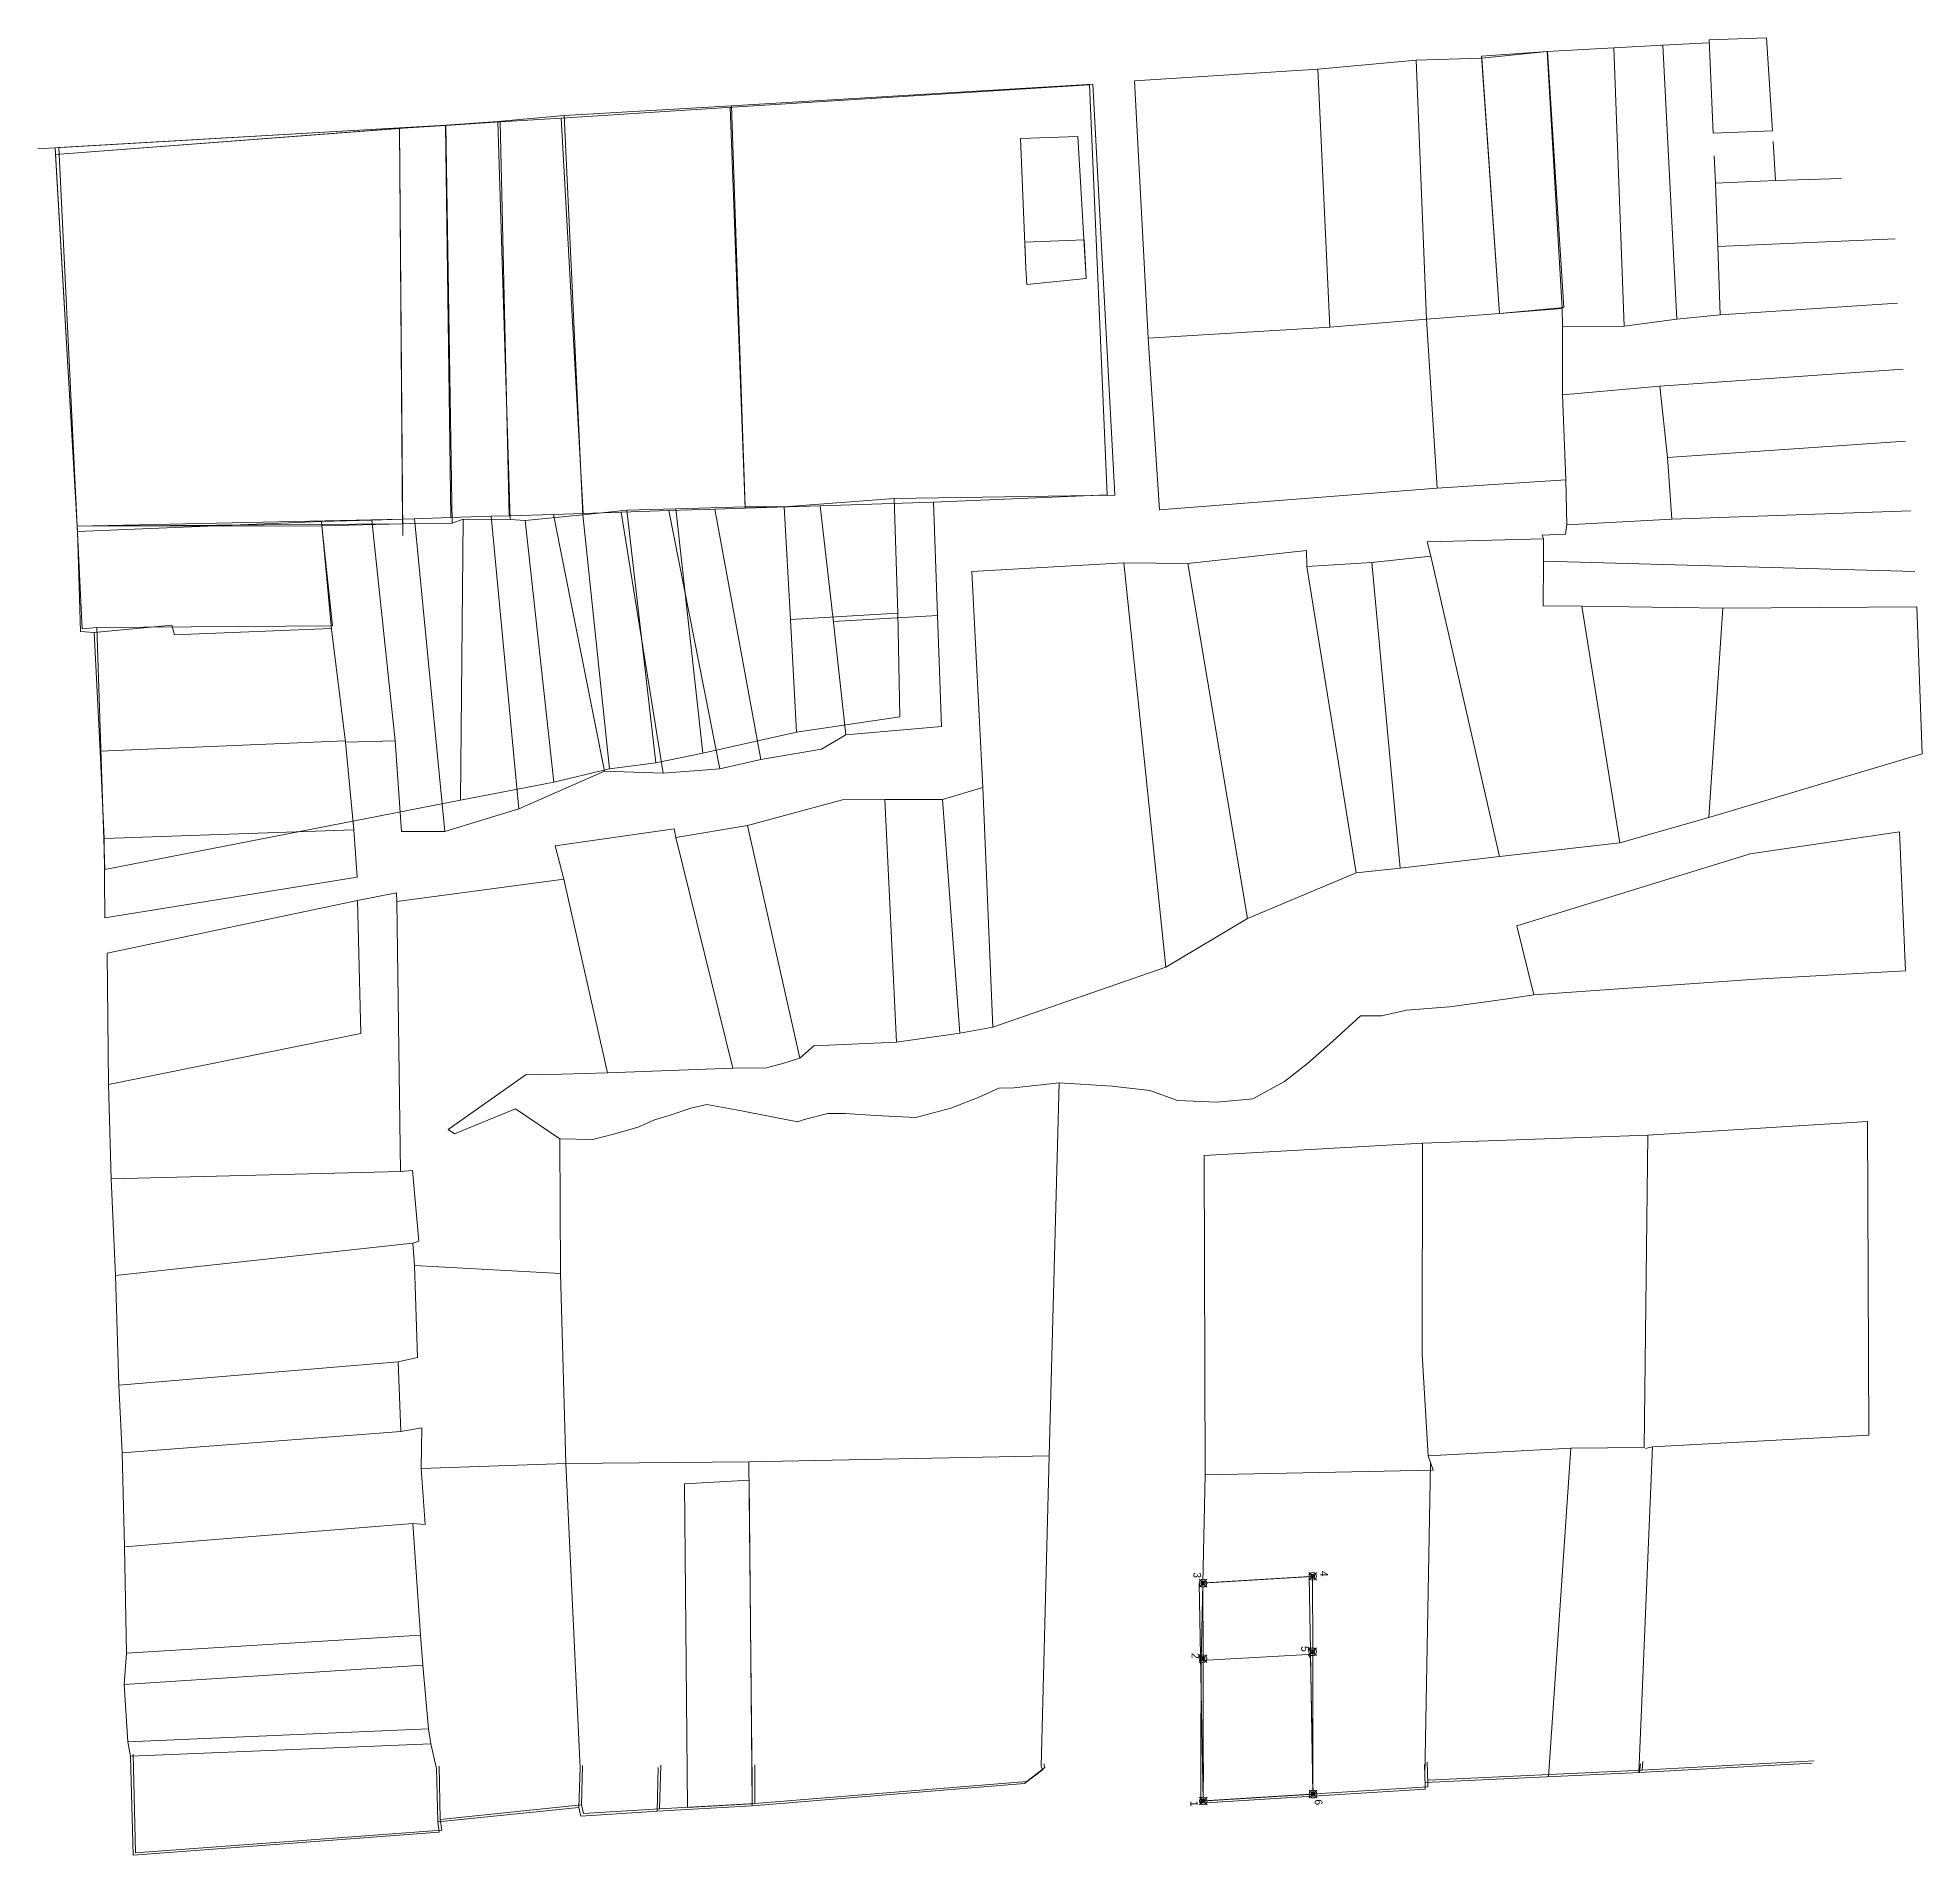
# Model space of a CAD drawing. Header units: millimetres. Extents: x 1956 to 626126, y 2654 to 1331070.
# Drawn here: x 625822.2 to 626066.9, y 1330080.5 to 1330316.5 of the extents above; entities that cross this region are included whole.
import ezdxf
from ezdxf.enums import TextEntityAlignment as Align

# ---------------------------------------------------------------- set-up
doc = ezdxf.new("R2010")
doc.units = ezdxf.units.MM
doc.header["$PDMODE"] = 35
doc.header["$PDSIZE"] = 0.5
doc.styles.get("Standard").update_dxf_attribs({"font": 'TCCM____.TTF'})

msp = doc.modelspace()

# ---------------------------------------------------------------- linework, layer by layer
at = {"color": 1, "lineweight": 0, "ltscale": 0.5}
for p, q in [((626046.72, 1330316.54), (626039.27, 1330316.26)), ((626046.72, 1330316.54), (626039.27, 1330316.26)), ((626047.48, 1330304.43), (626046.72, 1330316.54)), ((626047.48, 1330304.43), (626046.72, 1330316.54)), ((626009.72, 1330314.16), (626018.25, 1330314.75)), ((626018.25, 1330314.75), (626009.72, 1330314.16)), ((626009.72, 1330314.16), (626012.04, 1330280.71)), ((626009.72, 1330314.16), (626012.04, 1330280.71)), ((626020.38, 1330281.52), (626018.25, 1330314.75)), ((626039.27, 1330316.26), (626039.78, 1330304.14)), ((626039.27, 1330316.26), (626039.78, 1330304.14)), ((626039.78, 1330304.14), (626047.48, 1330304.43)), ((626039.78, 1330304.14), (626047.48, 1330304.43)), ((625949.83, 1330303.43), (625957.28, 1330303.71)), ((625950.55, 1330286.55), (625949.83, 1330303.43)), ((625957.28, 1330303.71), (625958.37, 1330285.28)), ((625950.4, 1330290.01), (625958.13, 1330290.3)), ((625950.55, 1330286.55), (625950.4, 1330290.01)), ((625958.13, 1330290.3), (625958.37, 1330285.28)), ((625950.69, 1330284.48), (625950.55, 1330286.55)), ((625950.69, 1330284.48), (625950.55, 1330286.55)), ((625958.37, 1330285.28), (625950.69, 1330284.48)), ((625958.37, 1330285.28), (625950.69, 1330284.48)), ((626012.04, 1330280.71), (626020.38, 1330281.52)), ((625906.24, 1330128.76), (625914.62, 1330129.24)), ((625906.62, 1330086.76), (625906.24, 1330128.76)), ((625915.01, 1330087.24), (625914.62, 1330129.24)), ((625914.62, 1330129.24), (625915.01, 1330087.24)), ((625973.06, 1330115.86), (625987.32, 1330116.75)), ((625973.53, 1330115.87), (625987.78, 1330116.75)), ((625973.55, 1330106.08), (625973.53, 1330115.87)), ((625974.02, 1330115.9), (625987.28, 1330116.72)), ((625987.49, 1330106.96), (625987.32, 1330116.75)), ((625987.78, 1330116.75), (625987.79, 1330106.96)), ((625987.78, 1330116.25), (625987.79, 1330107.46)), ((625973.06, 1330115.86), (625973.57, 1330087.6)), ((625973.55, 1330106.58), (625973.53, 1330115.37)), ((625973.58, 1330087.6), (625973.55, 1330106.08)), ((625987.82, 1330088.48), (625987.49, 1330106.96)), ((625987.79, 1330106.96), (625987.82, 1330088.48)), ((625987.8, 1330106.46), (625987.82, 1330088.98)), ((625973.58, 1330088.1), (625973.55, 1330105.58)), ((625915.01, 1330087.24), (625906.62, 1330086.76)), ((625915.01, 1330087.24), (625906.62, 1330086.76)), ((625987.82, 1330088.48), (625973.57, 1330087.6)), ((625987.82, 1330088.48), (625973.58, 1330087.6)), ((625987.33, 1330088.45), (625974.08, 1330087.63))]:
    msp.add_line(p, q, dxfattribs=at)
at = {"color": 1, "lineweight": 0}
for p, q in [((626009.74, 1330313.88), (626018.24, 1330314.75)), ((626009.74, 1330313.88), (626018.24, 1330314.75)), ((626026.88, 1330315.21), (626018.24, 1330314.75)), ((626026.88, 1330315.21), (626018.24, 1330314.75)), ((626018.24, 1330314.75), (626020.18, 1330281.37)), ((626018.24, 1330314.75), (626020.18, 1330281.37)), ((626026.88, 1330315.21), (626033.24, 1330315.57)), ((626026.88, 1330315.21), (626033.24, 1330315.57)), ((626028.21, 1330279.09), (626026.88, 1330315.21)), ((626028.21, 1330279.09), (626026.88, 1330315.21)), ((626033.24, 1330315.57), (626039.21, 1330315.88)), ((626033.24, 1330315.57), (626039.21, 1330315.88)), ((626033.24, 1330315.57), (626035.08, 1330280.01)), ((626033.24, 1330315.57), (626035.08, 1330280.01)), ((625964.63, 1330310.95), (625988.43, 1330312.44)), ((625964.63, 1330310.95), (625988.43, 1330312.44)), ((626001.2, 1330313.62), (625988.43, 1330312.44)), ((626001.2, 1330313.62), (625988.43, 1330312.44)), ((625988.43, 1330312.44), (625990.01, 1330278.96)), ((625988.43, 1330312.44), (625990.01, 1330278.96)), ((626001.2, 1330313.62), (626009.74, 1330313.88)), ((626001.2, 1330313.62), (626009.74, 1330313.88)), ((626002.58, 1330279.99), (626001.2, 1330313.62)), ((626002.58, 1330279.99), (626001.2, 1330313.62)), ((626012.04, 1330280.71), (626009.74, 1330313.88)), ((626012.04, 1330280.71), (626009.74, 1330313.88)), ((625911.77, 1330307.49), (625958.79, 1330310.44)), ((625912.34, 1330307.71), (625959.24, 1330310.49)), ((625958.79, 1330310.44), (625961.12, 1330257.2)), ((625959.24, 1330310.49), (625962.1, 1330257.12)), ((625966.41, 1330277.52), (625964.63, 1330310.95)), ((625966.41, 1330277.52), (625964.63, 1330310.95)), ((625890.2, 1330306.11), (625911.77, 1330307.49)), ((625890.62, 1330306.43), (625912.34, 1330307.71)), ((625912.14, 1330307.52), (625914.12, 1330255.44)), ((625914.08, 1330255.61), (625912.34, 1330307.71)), ((625869.21, 1330304.84), (625822.25, 1330302.1)), ((625869.21, 1330304.84), (625824.53, 1330302.24)), ((625824.58, 1330301.39), (625869.23, 1330304.76)), ((625824.58, 1330301.39), (625868.96, 1330304.75)), ((625825.01, 1330302.27), (625869.21, 1330304.84)), ((625868.96, 1330304.75), (625875.21, 1330305.15)), ((625875.26, 1330305.2), (625869.21, 1330304.84)), ((625869.21, 1330304.84), (625869.63, 1330253.4)), ((625869.21, 1330304.84), (625869.63, 1330253.4)), ((625869.21, 1330304.84), (625869.64, 1330251.92)), ((625869.63, 1330254.03), (625869.23, 1330304.76)), ((625869.23, 1330304.76), (625869.61, 1330254.03)), ((625875.21, 1330305.15), (625882.28, 1330305.6)), ((625875.21, 1330305.15), (625875.88, 1330254.23)), ((625881.98, 1330305.66), (625875.26, 1330305.2)), ((625875.26, 1330305.2), (625876.04, 1330253.5)), ((625881.98, 1330305.66), (625890.62, 1330306.43)), ((625883.61, 1330253.97), (625881.98, 1330305.66)), ((625882.28, 1330305.6), (625890.2, 1330306.11)), ((625882.28, 1330305.6), (625883.46, 1330254.47)), ((625890.2, 1330306.11), (625893.08, 1330254.77)), ((625890.62, 1330306.43), (625893.02, 1330254.58)), ((625824.53, 1330302.24), (625827.37, 1330253.12)), ((625827.36, 1330253.12), (625825.01, 1330302.27)), ((626047.89, 1330297.98), (626047.57, 1330303.06)), ((626047.89, 1330297.98), (626047.57, 1330303.06)), ((625827.41, 1330252.43), (625824.58, 1330301.39)), ((625827.36, 1330253.12), (625824.58, 1330301.39)), ((626039.91, 1330301.18), (626040.06, 1330297.67)), ((626040.06, 1330297.67), (626047.89, 1330297.98)), ((626040.06, 1330297.67), (626047.89, 1330297.98)), ((626040.06, 1330297.67), (626040.37, 1330289.43)), ((626040.06, 1330297.67), (626040.37, 1330289.43)), ((626056.44, 1330298.24), (626047.89, 1330297.98)), ((626056.44, 1330298.24), (626047.89, 1330297.98)), ((626040.37, 1330289.43), (626063.41, 1330290.41)), ((626040.37, 1330289.43), (626063.41, 1330290.41)), ((626040.67, 1330280.57), (626040.37, 1330289.43)), ((626040.67, 1330280.57), (626040.37, 1330289.43)), ((625990.01, 1330278.96), (626002.58, 1330279.99)), ((625990.01, 1330278.96), (626002.58, 1330279.99)), ((626002.58, 1330279.99), (626012.04, 1330280.71)), ((626002.58, 1330279.99), (626012.04, 1330280.71)), ((626003.96, 1330258.06), (626002.58, 1330279.99)), ((626003.96, 1330258.06), (626002.58, 1330279.99)), ((626020.18, 1330281.37), (626012.04, 1330280.71)), ((626020.18, 1330281.37), (626012.04, 1330280.71)), ((626020.18, 1330281.37), (626020.23, 1330278.98)), ((626020.18, 1330281.37), (626020.23, 1330278.98)), ((626035.08, 1330280.01), (626028.21, 1330279.09)), ((626035.08, 1330280.01), (626028.21, 1330279.09)), ((626040.67, 1330280.57), (626035.08, 1330280.01)), ((626040.67, 1330280.57), (626035.08, 1330280.01)), ((626063.71, 1330282.06), (626040.67, 1330280.57)), ((626063.71, 1330282.06), (626040.67, 1330280.57)), ((625990.01, 1330278.96), (625966.41, 1330277.52)), ((625990.01, 1330278.96), (625966.41, 1330277.52)), ((625966.41, 1330277.52), (625967.89, 1330255.24)), ((625966.41, 1330277.52), (625967.89, 1330255.24)), ((626020.23, 1330278.98), (626028.21, 1330279.09)), ((626020.23, 1330278.98), (626028.21, 1330279.09)), ((626020.23, 1330270.18), (626020.23, 1330278.98)), ((626020.23, 1330270.18), (626020.23, 1330278.98)), ((626064.43, 1330273.52), (626032.84, 1330271.31)), ((626064.43, 1330273.52), (626032.84, 1330271.31)), ((626032.84, 1330271.31), (626020.23, 1330270.18)), ((626032.84, 1330271.31), (626020.23, 1330270.18)), ((626020.23, 1330270.18), (626020.64, 1330259.14)), ((626020.23, 1330270.18), (626020.64, 1330259.14)), ((626032.84, 1330271.31), (626033.86, 1330262.05)), ((626032.84, 1330271.31), (626033.86, 1330262.05)), ((626033.86, 1330262.05), (626064.74, 1330264.15)), ((626033.86, 1330262.05), (626064.74, 1330264.15)), ((626034.42, 1330254.01), (626033.86, 1330262.05)), ((626034.42, 1330254.01), (626033.86, 1330262.05)), ((625967.89, 1330255.24), (626003.96, 1330258.06)), ((625967.89, 1330255.24), (626003.96, 1330258.06)), ((626020.64, 1330259.14), (626003.96, 1330258.06)), ((626020.64, 1330259.14), (626003.96, 1330258.06)), ((626020.79, 1330253.29), (626020.64, 1330259.14)), ((626020.79, 1330253.29), (626020.64, 1330259.14)), ((625898.72, 1330255.2), (625905.08, 1330255.35)), ((625905.08, 1330255.35), (625914.08, 1330255.61)), ((625908.59, 1330223.66), (625905.08, 1330255.35)), ((625910.17, 1330255.31), (625914.12, 1330255.44)), ((625919.17, 1330255.62), (625914.08, 1330255.61)), ((625914.12, 1330255.44), (625923.84, 1330255.75)), ((625919.17, 1330255.62), (625933.46, 1330256.69)), ((625919.98, 1330241.01), (625919.17, 1330255.62)), ((625923.84, 1330255.75), (625938.54, 1330256.21)), ((625925.54, 1330240.98), (625923.84, 1330255.75)), ((625962.1, 1330257.12), (625933.46, 1330256.69)), ((625933.46, 1330256.69), (625933.92, 1330241.84)), ((625961.12, 1330257.2), (625938.54, 1330256.21)), ((625939.06, 1330241.5), (625938.54, 1330256.21)), ((625869.61, 1330254.03), (625827.36, 1330253.12)), ((625827.36, 1330253.12), (625869.63, 1330253.4)), ((625827.36, 1330253.12), (625859.15, 1330253.14)), ((625828.02, 1330239.79), (625827.36, 1330253.12)), ((625827.41, 1330252.43), (625859.11, 1330253.7)), ((625859.11, 1330253.7), (625865.61, 1330253.91)), ((625860.41, 1330239.74), (625859.11, 1330253.7)), ((625869.63, 1330253.4), (625859.15, 1330253.14)), ((625859.15, 1330253.14), (625860.52, 1330240.16)), ((625865.61, 1330253.91), (625869.63, 1330254.03)), ((625865.61, 1330253.91), (625868.66, 1330225.24)), ((625869.63, 1330254.03), (625871.16, 1330254.08)), ((625869.63, 1330253.4), (625876.04, 1330253.5)), ((625871.16, 1330254.08), (625875.88, 1330254.23)), ((625875.12, 1330213.49), (625871.16, 1330254.08)), ((625875.88, 1330254.23), (625881.14, 1330254.4)), ((625876.04, 1330253.5), (625877.51, 1330254.01)), ((625877.16, 1330217.53), (625877.51, 1330254.01)), ((625877.51, 1330254.01), (625883.61, 1330253.97)), ((625881.14, 1330254.4), (625883.46, 1330254.47)), ((625884.73, 1330216.4), (625881.14, 1330254.4)), ((625883.46, 1330254.47), (625889.21, 1330254.65)), ((625885.55, 1330253.87), (625883.61, 1330253.97)), ((625885.55, 1330253.87), (625893.02, 1330254.58)), ((625889.27, 1330219.88), (625885.55, 1330253.87)), ((625889.21, 1330254.65), (625893.08, 1330254.77)), ((625895.86, 1330221.3), (625889.21, 1330254.65)), ((625893.02, 1330254.58), (625898.72, 1330255.2)), ((625896.49, 1330221.61), (625893.02, 1330254.58)), ((625893.08, 1330254.77), (625898.01, 1330254.93)), ((625898.01, 1330254.93), (625904.21, 1330255.13)), ((625903.44, 1330221.05), (625898.01, 1330254.93)), ((625902.49, 1330222.38), (625898.72, 1330255.2)), ((625904.21, 1330255.13), (625910.17, 1330255.31)), ((625910.81, 1330221.62), (625904.21, 1330255.13)), ((625916.15, 1330222.84), (625910.17, 1330255.31)), ((626020.79, 1330253.29), (626020.59, 1330252.07)), ((626020.79, 1330253.29), (626020.59, 1330252.07)), ((626034.42, 1330254.01), (626020.79, 1330253.29)), ((626034.42, 1330254.01), (626020.79, 1330253.29)), ((626065.45, 1330255.1), (626034.42, 1330254.01)), ((626065.45, 1330255.1), (626034.42, 1330254.01)), ((625827.41, 1330252.43), (625827.82, 1330239.45)), ((626002.63, 1330251.09), (626017.74, 1330251.46)), ((626002.63, 1330251.09), (626017.74, 1330251.46)), ((626003.14, 1330249.21), (626002.63, 1330251.09)), ((626003.14, 1330249.21), (626002.63, 1330251.09)), ((626020.59, 1330252.07), (626017.59, 1330251.96)), ((626020.59, 1330252.07), (626017.59, 1330251.96)), ((626017.59, 1330251.96), (626017.74, 1330251.46)), ((626017.59, 1330251.96), (626017.74, 1330251.46)), ((626017.74, 1330251.46), (626017.74, 1330248.55)), ((626017.74, 1330251.46), (626017.74, 1330248.55)), ((625943.53, 1330247.24), (625963.27, 1330248.37)), ((625943.53, 1330247.24), (625963.27, 1330248.37)), ((625963.27, 1330248.37), (625968.72, 1330195.86)), ((625963.27, 1330248.37), (625971.56, 1330248.27)), ((625963.27, 1330248.37), (625971.56, 1330248.27)), ((625963.27, 1330248.37), (625968.72, 1330195.86)), ((625971.56, 1330248.27), (625986.97, 1330249.96)), ((625971.56, 1330248.27), (625986.97, 1330249.96)), ((625971.56, 1330248.27), (625979.3, 1330202.18)), ((625971.56, 1330248.27), (625979.3, 1330202.18)), ((625986.97, 1330249.96), (625987.02, 1330247.87)), ((625986.97, 1330249.96), (625987.02, 1330247.87)), ((625987.02, 1330247.87), (625995.46, 1330248.39)), ((625987.02, 1330247.87), (625995.46, 1330248.39)), ((626003.14, 1330249.21), (625995.46, 1330248.39)), ((626003.14, 1330249.21), (625995.46, 1330248.39)), ((625995.46, 1330248.39), (625999.13, 1330208.7)), ((625995.46, 1330248.39), (625999.13, 1330208.7)), ((626012.05, 1330210.24), (626003.14, 1330249.21)), ((626012.05, 1330210.24), (626003.14, 1330249.21)), ((626017.74, 1330248.55), (626017.69, 1330242.75)), ((626017.74, 1330248.55), (626017.69, 1330242.75)), ((626017.74, 1330248.55), (626065.96, 1330247.21)), ((626017.74, 1330248.55), (626065.96, 1330247.21)), ((625944.96, 1330219.2), (625943.53, 1330247.24)), ((625944.96, 1330219.2), (625943.53, 1330247.24)), ((625993.44, 1330208.09), (625987.02, 1330247.87)), ((625993.44, 1330208.09), (625987.02, 1330247.87)), ((625933.92, 1330241.84), (625919.98, 1330241.01)), ((625919.98, 1330241.01), (625920.75, 1330226.36)), ((625927.18, 1330226.01), (625925.54, 1330240.98)), ((625925.56, 1330240.75), (625939.06, 1330241.5)), ((625933.92, 1330241.84), (625934.18, 1330228.35)), ((625939.06, 1330241.5), (625939.58, 1330227.09)), ((626017.69, 1330242.75), (626022.73, 1330242.71)), ((626017.69, 1330242.75), (626022.73, 1330242.71)), ((626027.67, 1330211.98), (626022.73, 1330242.71)), ((626022.73, 1330242.71), (626041.04, 1330242.46)), ((626022.73, 1330242.71), (626041.04, 1330242.46)), ((626027.67, 1330211.98), (626022.73, 1330242.71)), ((626041.04, 1330242.46), (626039.21, 1330215.29)), ((626041.04, 1330242.46), (626039.21, 1330215.29)), ((626066.21, 1330242.63), (626041.04, 1330242.46)), ((626066.21, 1330242.63), (626041.04, 1330242.46)), ((626066.21, 1330242.63), (626066.93, 1330223.55)), ((626066.21, 1330242.63), (626066.93, 1330223.55)), ((625827.82, 1330239.45), (625829.6, 1330239.3)), ((625829.91, 1330239.94), (625828.02, 1330239.79)), ((625829.6, 1330239.3), (625839.67, 1330240.27)), ((625829.6, 1330239.3), (625830.38, 1330223.92)), ((625860.52, 1330240.16), (625829.91, 1330239.94)), ((625830.98, 1330208.55), (625829.91, 1330239.94)), ((625839.67, 1330240.27), (625840.03, 1330239)), ((625840.03, 1330239), (625860.4, 1330239.83)), ((625862.2, 1330225.08), (625860.41, 1330239.74)), ((625920.75, 1330226.36), (625908.59, 1330223.66)), ((625934.18, 1330228.35), (625920.75, 1330226.36)), ((625924.03, 1330224.18), (625927.18, 1330226.01)), ((625939.58, 1330227.09), (625927.18, 1330226.01)), ((625830.38, 1330223.92), (625862.18, 1330225.23)), ((625830.38, 1330223.92), (625830.89, 1330212.57)), ((625862.2, 1330225.08), (625868.66, 1330225.24)), ((625863.28, 1330213.68), (625862.2, 1330225.08)), ((625868.66, 1330225.24), (625869.48, 1330213.48)), ((625908.59, 1330223.66), (625902.49, 1330222.38)), ((625916.15, 1330222.84), (625924.03, 1330224.18)), ((626066.93, 1330223.55), (626039.21, 1330215.29)), ((626066.93, 1330223.55), (626039.21, 1330215.29)), ((625884.73, 1330216.4), (625895.86, 1330221.3)), ((625896.49, 1330221.61), (625889.27, 1330219.88)), ((625895.86, 1330221.3), (625903.44, 1330221.05)), ((625902.49, 1330222.38), (625896.49, 1330221.61)), ((625903.44, 1330221.05), (625910.81, 1330221.62)), ((625910.81, 1330221.62), (625916.15, 1330222.84)), ((625889.27, 1330219.88), (625877.16, 1330217.53)), ((625939.72, 1330217.62), (625944.96, 1330219.2)), ((625939.72, 1330217.62), (625944.96, 1330219.2)), ((625944.96, 1330219.2), (625946.24, 1330188.06)), ((625944.96, 1330219.2), (625946.24, 1330188.06)), ((625877.16, 1330217.53), (625830.98, 1330208.55)), ((625875.12, 1330213.49), (625884.73, 1330216.4)), ((625914.39, 1330214.25), (625926.75, 1330217.56)), ((625914.39, 1330214.25), (625926.75, 1330217.56)), ((625926.75, 1330217.56), (625932.25, 1330217.62)), ((625926.75, 1330217.56), (625932.25, 1330217.62)), ((625932.25, 1330217.62), (625939.72, 1330217.62)), ((625932.25, 1330217.62), (625933.73, 1330186.12)), ((625932.25, 1330217.62), (625939.72, 1330217.62)), ((625932.25, 1330217.62), (625933.73, 1330186.12)), ((625939.72, 1330217.62), (625941.97, 1330187.3)), ((625939.72, 1330217.62), (625941.97, 1330187.3)), ((625889.42, 1330211.59), (625904.88, 1330213.83)), ((625889.42, 1330211.59), (625904.88, 1330213.83)), ((625904.88, 1330213.83), (625905.09, 1330212.71)), ((625904.88, 1330213.83), (625905.09, 1330212.71)), ((625905.09, 1330212.71), (625914.39, 1330214.25)), ((625905.09, 1330212.71), (625914.39, 1330214.25)), ((625914.39, 1330214.25), (625921.22, 1330184.03)), ((625914.39, 1330214.25), (625921.22, 1330184.03)), ((626039.21, 1330215.29), (626027.67, 1330211.98)), ((626039.21, 1330215.29), (626027.67, 1330211.98)), ((625830.89, 1330212.57), (625863.28, 1330213.68)), ((625830.89, 1330212.57), (625830.95, 1330202.24)), ((625863.74, 1330207.52), (625863.28, 1330213.68)), ((625869.48, 1330213.48), (625875.12, 1330213.49)), ((625890.54, 1330207.26), (625889.42, 1330211.59)), ((625890.54, 1330207.26), (625889.42, 1330211.59)), ((625912.52, 1330182.75), (625905.09, 1330212.71)), ((625912.52, 1330182.75), (625905.09, 1330212.71)), ((626027.67, 1330211.98), (626012.05, 1330210.24)), ((626027.67, 1330211.98), (626012.05, 1330210.24)), ((626044.6, 1330210.56), (626063.98, 1330213.43)), ((626044.6, 1330210.56), (626063.98, 1330213.43)), ((626063.98, 1330213.43), (626064.75, 1330195.36)), ((626063.98, 1330213.43), (626064.75, 1330195.36)), ((625999.13, 1330208.7), (626012.05, 1330210.24)), ((625999.13, 1330208.7), (626012.05, 1330210.24)), ((626044.6, 1330210.56), (626014.29, 1330201.23)), ((626044.6, 1330210.56), (626014.29, 1330201.23)), ((625830.95, 1330202.24), (625863.74, 1330207.52)), ((625868.87, 1330204.4), (625890.54, 1330207.26)), ((625868.87, 1330204.4), (625890.54, 1330207.26)), ((625890.54, 1330207.26), (625896.24, 1330182.13)), ((625890.54, 1330207.26), (625896.24, 1330182.13)), ((625993.44, 1330208.09), (625979.3, 1330202.18)), ((625993.44, 1330208.09), (625979.3, 1330202.18)), ((625999.13, 1330208.7), (625993.44, 1330208.09)), ((625999.13, 1330208.7), (625993.44, 1330208.09)), ((625831.29, 1330197.66), (625863.79, 1330204.5)), ((625831.29, 1330197.66), (625863.79, 1330204.5)), ((625863.79, 1330204.5), (625868.82, 1330205.52)), ((625863.79, 1330204.5), (625868.82, 1330205.52)), ((625864.2, 1330187.25), (625863.79, 1330204.5)), ((625864.2, 1330187.25), (625863.79, 1330204.5)), ((625868.82, 1330205.52), (625868.87, 1330204.4)), ((625868.82, 1330205.52), (625868.87, 1330204.4)), ((625869.34, 1330169.34), (625868.87, 1330204.4)), ((625869.34, 1330169.34), (625868.87, 1330204.4)), ((625979.3, 1330202.18), (625968.72, 1330195.86)), ((625979.3, 1330202.18), (625968.72, 1330195.86)), ((626014.29, 1330201.23), (626016.48, 1330192.28)), ((626014.29, 1330201.23), (626016.48, 1330192.28)), ((625831.29, 1330197.66), (625831.44, 1330180.61)), ((625831.29, 1330197.66), (625831.44, 1330180.61)), ((625968.72, 1330195.86), (625946.24, 1330188.06)), ((625968.72, 1330195.86), (625946.24, 1330188.06)), ((626016.48, 1330192.28), (626045.32, 1330194.28)), ((626016.48, 1330192.28), (626045.32, 1330194.28)), ((626064.75, 1330195.36), (626045.32, 1330194.28)), ((626064.75, 1330195.36), (626045.32, 1330194.28)), ((626005.55, 1330190.7), (626012.77, 1330191.72)), ((626005.55, 1330190.7), (626012.77, 1330191.72)), ((626012.77, 1330191.72), (626016.48, 1330192.28)), ((626012.77, 1330191.72), (626016.48, 1330192.28)), ((625990.39, 1330186.26), (625994, 1330189.52)), ((625990.39, 1330186.26), (625994, 1330189.52)), ((625994, 1330189.52), (625996.7, 1330189.52)), ((625994, 1330189.52), (625996.7, 1330189.52)), ((625996.7, 1330189.52), (625999.95, 1330190.29)), ((625996.7, 1330189.52), (625999.95, 1330190.29)), ((625999.95, 1330190.29), (626005.55, 1330190.7)), ((625999.95, 1330190.29), (626005.55, 1330190.7)), ((625831.44, 1330180.61), (625864.2, 1330187.25)), ((625831.44, 1330180.61), (625864.2, 1330187.25)), ((625941.97, 1330187.3), (625933.73, 1330186.12)), ((625941.97, 1330187.3), (625933.73, 1330186.12)), ((625946.24, 1330188.06), (625941.97, 1330187.3)), ((625946.24, 1330188.06), (625941.97, 1330187.3)), ((625923, 1330185.66), (625921.22, 1330184.03)), ((625923, 1330185.66), (625921.22, 1330184.03)), ((625933.73, 1330186.12), (625923, 1330185.66)), ((625933.73, 1330186.12), (625923, 1330185.66)), ((625987.13, 1330183.36), (625990.39, 1330186.26)), ((625987.13, 1330183.36), (625990.39, 1330186.26)), ((625896.24, 1330182.13), (625887.29, 1330181.87)), ((625896.24, 1330182.13), (625887.29, 1330181.87)), ((625912.52, 1330182.75), (625896.24, 1330182.13)), ((625912.52, 1330182.75), (625896.24, 1330182.13)), ((625916.89, 1330182.8), (625912.52, 1330182.75)), ((625916.89, 1330182.8), (625912.52, 1330182.75)), ((625919.13, 1330183.37), (625916.89, 1330182.8)), ((625919.13, 1330183.37), (625916.89, 1330182.8)), ((625921.22, 1330184.03), (625919.13, 1330183.37)), ((625921.22, 1330184.03), (625919.13, 1330183.37)), ((625984.13, 1330181.02), (625987.13, 1330183.36)), ((625984.13, 1330181.02), (625987.13, 1330183.36)), ((625831.44, 1330180.61), (625831.8, 1330168.35)), ((625831.44, 1330180.61), (625831.8, 1330168.35)), ((625885.66, 1330181.92), (625875.54, 1330174.79)), ((625885.66, 1330181.92), (625875.54, 1330174.79)), ((625887.29, 1330181.87), (625885.66, 1330181.92)), ((625887.29, 1330181.87), (625885.66, 1330181.92)), ((625947.05, 1330180.13), (625944.56, 1330179.01)), ((625947.05, 1330180.13), (625944.56, 1330179.01)), ((625948.99, 1330180.18), (625947.05, 1330180.13)), ((625948.99, 1330180.18), (625947.05, 1330180.13)), ((625954.89, 1330180.84), (625948.99, 1330180.18)), ((625954.89, 1330180.84), (625948.99, 1330180.18)), ((625953.57, 1330132.4), (625954.89, 1330180.84)), ((625953.57, 1330132.4), (625954.89, 1330180.84)), ((625954.89, 1330180.84), (625961.75, 1330180.39)), ((625954.89, 1330180.84), (625961.75, 1330180.39)), ((625961.75, 1330180.39), (625966.64, 1330179.83)), ((625961.75, 1330180.39), (625966.64, 1330179.83)), ((625966.64, 1330179.83), (625970.25, 1330178.56)), ((625966.64, 1330179.83), (625970.25, 1330178.56)), ((625980.01, 1330178.77), (625984.13, 1330181.02)), ((625980.01, 1330178.77), (625984.13, 1330181.02)), ((625876.36, 1330174.23), (625884.29, 1330177.44)), ((625876.36, 1330174.23), (625884.29, 1330177.44)), ((625884.29, 1330177.44), (625890.04, 1330173.58)), ((625884.29, 1330177.44), (625890.04, 1330173.58)), ((625907.03, 1330177.56), (625904.23, 1330176.59)), ((625907.03, 1330177.56), (625904.23, 1330176.59)), ((625909.11, 1330178.02), (625907.03, 1330177.56)), ((625909.11, 1330178.02), (625907.03, 1330177.56)), ((625912.93, 1330177.31), (625909.11, 1330178.02)), ((625912.93, 1330177.31), (625909.11, 1330178.02)), ((625920.96, 1330175.79), (625912.93, 1330177.31)), ((625920.96, 1330175.79), (625912.93, 1330177.31)), ((625940.8, 1330177.53), (625936.27, 1330176.35)), ((625940.8, 1330177.53), (625936.27, 1330176.35)), ((625944.56, 1330179.01), (625940.8, 1330177.53)), ((625944.56, 1330179.01), (625940.8, 1330177.53)), ((625970.25, 1330178.56), (625975.33, 1330178.31)), ((625970.25, 1330178.56), (625975.33, 1330178.31)), ((625975.33, 1330178.31), (625980.01, 1330178.77)), ((625975.33, 1330178.31), (625980.01, 1330178.77)), ((625875.54, 1330174.79), (625876.36, 1330174.23)), ((625875.54, 1330174.79), (625876.36, 1330174.23)), ((625900.21, 1330175.06), (625897.01, 1330174.19)), ((625900.21, 1330175.06), (625897.01, 1330174.19)), ((625902.35, 1330176.03), (625900.21, 1330175.06)), ((625902.35, 1330176.03), (625900.21, 1330175.06)), ((625904.23, 1330176.59), (625902.35, 1330176.03)), ((625904.23, 1330176.59), (625902.35, 1330176.03)), ((625921.78, 1330176.09), (625920.96, 1330175.79)), ((625921.78, 1330176.09), (625920.96, 1330175.79)), ((625924.83, 1330176.86), (625921.78, 1330176.09)), ((625924.83, 1330176.86), (625921.78, 1330176.09)), ((625927.07, 1330176.86), (625924.83, 1330176.86)), ((625927.07, 1330176.86), (625924.83, 1330176.86)), ((625931.03, 1330176.61), (625927.07, 1330176.86)), ((625931.03, 1330176.61), (625927.07, 1330176.86)), ((625936.27, 1330176.35), (625931.03, 1330176.61)), ((625936.27, 1330176.35), (625931.03, 1330176.61)), ((626031.29, 1330174.02), (626059.82, 1330175.82)), ((626031.29, 1330174.02), (626059.82, 1330175.82)), ((626059.82, 1330175.82), (626059.98, 1330135.07)), ((626059.82, 1330175.82), (626059.98, 1330135.07)), ((625890.04, 1330173.58), (625890.14, 1330156.08)), ((625894.31, 1330173.48), (625890.04, 1330173.58)), ((625894.31, 1330173.48), (625890.04, 1330173.58)), ((625890.04, 1330173.58), (625890.14, 1330156.08)), ((625897.01, 1330174.19), (625894.31, 1330173.48)), ((625897.01, 1330174.19), (625894.31, 1330173.48)), ((625973.71, 1330171.39), (626002.04, 1330172.99)), ((625973.71, 1330171.39), (626002.04, 1330172.99)), ((626002.04, 1330172.99), (626001.99, 1330145.61)), ((626002.04, 1330172.99), (626001.99, 1330145.61)), ((626031.29, 1330174.02), (626002.04, 1330172.99)), ((626031.29, 1330174.02), (626002.04, 1330172.99)), ((626030.84, 1330133.47), (626031.29, 1330174.02)), ((626030.84, 1330133.47), (626031.29, 1330174.02)), ((625973.82, 1330129.92), (625973.71, 1330171.39)), ((625973.82, 1330129.92), (625973.71, 1330171.39)), ((625831.8, 1330168.35), (625869.34, 1330169.34)), ((625831.8, 1330168.35), (625869.34, 1330169.34)), ((625831.8, 1330168.35), (625832.36, 1330155.84)), ((625831.8, 1330168.35), (625832.36, 1330155.84)), ((625870.91, 1330169.44), (625869.34, 1330169.34)), ((625870.91, 1330169.44), (625869.34, 1330169.34)), ((625871.73, 1330160.29), (625870.91, 1330169.44)), ((625871.73, 1330160.29), (625870.91, 1330169.44)), ((625832.36, 1330155.84), (625870.97, 1330160.03)), ((625832.36, 1330155.84), (625870.97, 1330160.03)), ((625870.97, 1330160.03), (625871.73, 1330160.29)), ((625870.97, 1330160.03), (625871.73, 1330160.29)), ((625870.97, 1330160.03), (625871.17, 1330157.13)), ((625870.97, 1330160.03), (625871.17, 1330157.13)), ((625832.77, 1330141.59), (625832.36, 1330155.84)), ((625832.77, 1330141.59), (625832.36, 1330155.84)), ((625871.58, 1330145.18), (625871.17, 1330157.13)), ((625871.17, 1330157.13), (625890.14, 1330156.08)), ((625871.17, 1330157.13), (625890.14, 1330156.08)), ((625871.58, 1330145.18), (625871.17, 1330157.13)), ((625890.14, 1330156.08), (625890.81, 1330131.4)), ((625890.14, 1330156.08), (625890.81, 1330131.4)), ((626001.99, 1330145.61), (626002.76, 1330132.39)), ((626001.99, 1330145.61), (626002.76, 1330132.39)), ((625869.04, 1330144.61), (625832.77, 1330141.59)), ((625869.04, 1330144.61), (625832.77, 1330141.59)), ((625869.04, 1330144.61), (625871.58, 1330145.18)), ((625869.04, 1330144.61), (625871.58, 1330145.18)), ((625869.4, 1330135.56), (625869.04, 1330144.61)), ((625869.4, 1330135.56), (625869.04, 1330144.61)), ((625832.77, 1330141.59), (625833.23, 1330132.79)), ((625832.77, 1330141.59), (625833.23, 1330132.79)), ((625833.23, 1330132.79), (625869.4, 1330135.56)), ((625833.23, 1330132.79), (625869.4, 1330135.56)), ((625872.14, 1330136.02), (625869.4, 1330135.56)), ((625872.14, 1330136.02), (625869.4, 1330135.56)), ((625872.04, 1330130.78), (625872.14, 1330136.02)), ((625872.04, 1330130.78), (625872.14, 1330136.02)), ((626002.76, 1330132.39), (626021.32, 1330133.41)), ((626002.76, 1330132.39), (626021.32, 1330133.41)), ((626021.32, 1330133.41), (626018.41, 1330090.73)), ((626021.32, 1330133.41), (626018.41, 1330090.73)), ((626021.32, 1330133.41), (626030.84, 1330133.47)), ((626021.32, 1330133.41), (626030.84, 1330133.47)), ((626031.9, 1330133.57), (626030.13, 1330091.28)), ((626031.9, 1330133.57), (626030.13, 1330091.28)), ((626030.99, 1330133.37), (626031.9, 1330133.57)), ((626030.99, 1330133.37), (626031.9, 1330133.57)), ((626031.9, 1330133.57), (626059.98, 1330135.07)), ((626031.9, 1330133.57), (626059.98, 1330135.07)), ((625833.23, 1330132.79), (625833.54, 1330120.58)), ((625833.23, 1330132.79), (625833.54, 1330120.58)), ((625890.81, 1330131.4), (625872.04, 1330130.78)), ((625890.81, 1330131.4), (625872.04, 1330130.78)), ((625872.04, 1330130.78), (625872.55, 1330123.5)), ((625872.04, 1330130.78), (625872.55, 1330123.5)), ((625914.56, 1330131.62), (625890.81, 1330131.4)), ((625914.56, 1330131.62), (625890.81, 1330131.4)), ((625890.81, 1330131.4), (625892.67, 1330091.88)), ((625890.81, 1330131.4), (625892.67, 1330091.88)), ((625953.57, 1330132.4), (625914.56, 1330131.62)), ((625953.57, 1330132.4), (625914.56, 1330131.62)), ((625914.56, 1330131.62), (625915.01, 1330089.46)), ((625914.56, 1330131.62), (625915.01, 1330089.46)), ((625952.54, 1330092.11), (625953.57, 1330132.4)), ((625952.54, 1330092.11), (625953.57, 1330132.4)), ((625973.82, 1330129.92), (626003.42, 1330130.55)), ((625973.82, 1330129.92), (626003.42, 1330130.55)), ((626003.09, 1330131.47), (626002.35, 1330090.91)), ((626003.09, 1330131.47), (626002.35, 1330090.91)), ((626003.42, 1330130.55), (626002.76, 1330132.39)), ((626003.42, 1330130.55), (626002.76, 1330132.39)), ((625973.82, 1330129.92), (625973.31, 1330105.81)), ((625973.82, 1330129.92), (625973.31, 1330105.81)), ((625833.54, 1330120.58), (625870.97, 1330123.6)), ((625833.54, 1330120.58), (625870.97, 1330123.6)), ((625872.55, 1330123.5), (625870.97, 1330123.6)), ((625870.97, 1330123.6), (625871.94, 1330109.1)), ((625870.97, 1330123.6), (625871.94, 1330109.1)), ((625872.55, 1330123.5), (625870.97, 1330123.6)), ((625833.8, 1330106.79), (625833.54, 1330120.58)), ((625833.8, 1330106.79), (625833.54, 1330120.58)), ((625871.94, 1330109.1), (625833.8, 1330106.79)), ((625871.94, 1330109.1), (625833.8, 1330106.79)), ((625871.94, 1330109.1), (625872.25, 1330105.23)), ((625871.94, 1330109.1), (625872.25, 1330105.23)), ((625833.49, 1330102.72), (625833.8, 1330106.79)), ((625833.49, 1330102.72), (625833.8, 1330106.79)), ((625973.31, 1330105.81), (625987.2, 1330106.63)), ((625973.31, 1330105.81), (625987.2, 1330106.63)), ((625987.2, 1330106.63), (625987.51, 1330106.17)), ((625987.2, 1330106.63), (625987.51, 1330106.17)), ((625987.51, 1330106.17), (625987.83, 1330088.2)), ((625987.51, 1330106.17), (625987.83, 1330088.2)), ((625872.25, 1330105.23), (625833.49, 1330102.72)), ((625872.25, 1330105.23), (625833.49, 1330102.72)), ((625872.25, 1330105.23), (625873.01, 1330096.94)), ((625872.25, 1330105.23), (625873.01, 1330096.94)), ((625973.31, 1330105.81), (625973.26, 1330092.19)), ((625973.31, 1330105.81), (625973.26, 1330092.19)), ((625833.95, 1330095.29), (625833.49, 1330102.72)), ((625833.95, 1330095.29), (625833.49, 1330102.72)), ((625873.01, 1330096.94), (625833.95, 1330095.29)), ((625873.01, 1330096.94), (625833.95, 1330095.29)), ((625873.01, 1330096.94), (625873.27, 1330095.01)), ((625873.01, 1330096.94), (625873.27, 1330095.01)), ((625834.32, 1330093.38), (625833.95, 1330095.29)), ((625834.32, 1330093.38), (625833.95, 1330095.29)), ((625873.27, 1330095.01), (625834.36, 1330093.39)), ((625873.27, 1330095.01), (625834.36, 1330093.39)), ((625873.27, 1330095.01), (625874.04, 1330091.81)), ((625873.27, 1330095.01), (625874.04, 1330091.81)), ((625834.32, 1330093.38), (625834.63, 1330080.54)), ((625834.65, 1330093.69), (625834.95, 1330080.84)), ((625874.18, 1330084.89), (625874.04, 1330091.81)), ((625874.51, 1330085.19), (625874.37, 1330092.11)), ((625892.52, 1330086.76), (625892.67, 1330091.88)), ((625892.84, 1330087.07), (625893, 1330092.18)), ((625902.67, 1330086.25), (625902.82, 1330091.92)), ((625903, 1330086.56), (625903.15, 1330092.22)), ((625915.01, 1330086.96), (625915.01, 1330091.97)), ((625915.34, 1330087.26), (625915.34, 1330092.27)), ((625950.35, 1330089.84), (625952.69, 1330091.62)), ((625950.68, 1330090.14), (625953.02, 1330091.92)), ((625952.69, 1330091.62), (625952.54, 1330092.11)), ((625953.02, 1330091.92), (625952.87, 1330092.42)), ((625973.26, 1330092.19), (625973.26, 1330087.29)), ((625973.59, 1330092.5), (625973.58, 1330087.6)), ((626002.4, 1330089.52), (626002.3, 1330092.31)), ((626002.73, 1330089.82), (626002.63, 1330092.61)), ((626002.72, 1330090.28), (626030.56, 1330091.59)), ((626030.13, 1330091.28), (626052.58, 1330092.5)), ((626030.23, 1330091.28), (626030.33, 1330092.42)), ((626030.46, 1330091.58), (626052.9, 1330092.81)), ((626030.56, 1330091.59), (626030.66, 1330092.72)), ((625915.01, 1330086.96), (625950.35, 1330089.84)), ((625915.34, 1330087.26), (625950.68, 1330090.14)), ((625973.26, 1330087.29), (626002.4, 1330089.11)), ((625973.58, 1330087.6), (626002.73, 1330089.41)), ((626002.39, 1330089.97), (626030.23, 1330091.28)), ((626002.4, 1330089.11), (626002.4, 1330089.77)), ((626002.73, 1330089.41), (626002.73, 1330090.08)), ((625874.18, 1330084.89), (625892.52, 1330086.76)), ((625874.51, 1330085.19), (625892.84, 1330087.07)), ((625892.52, 1330086.76), (625892.77, 1330085.64)), ((625892.84, 1330087.07), (625893.1, 1330085.95)), ((625893.1, 1330085.95), (625903, 1330086.56)), ((625902.67, 1330086.25), (625915.01, 1330086.96)), ((625903, 1330086.56), (625915.34, 1330087.26)), ((625874.39, 1330083.52), (625874.18, 1330084.89)), ((625874.72, 1330083.82), (625874.51, 1330085.19)), ((625892.77, 1330085.64), (625902.67, 1330086.25)), ((625834.63, 1330080.54), (625874.39, 1330083.52)), ((625834.95, 1330080.84), (625874.72, 1330083.82))]:
    msp.add_line(p, q, dxfattribs=at)
at = {"color": 1, "lineweight": 0, "ltscale": 0.5}
for centre in [(625973.53, 1330115.87), (625987.78, 1330116.75), (625973.55, 1330106.08), (625987.79, 1330106.96), (625987.82, 1330088.48), (625973.58, 1330087.6)]:
    msp.add_circle(centre, 0.5, dxfattribs=at)
for p in [(625973.53, 1330115.87), (625987.78, 1330116.75), (625973.55, 1330106.08), (625987.79, 1330106.96), (625987.82, 1330088.48), (625973.58, 1330087.6)]:
    msp.add_point(p, dxfattribs=at)

# ---------------------------------------------------------------- texts
for s, p in [('3', (625972.8, 1330116.55)), ('2', (625972.55, 1330106.07)), ('5', (625986.79, 1330106.96))]:
    msp.add_text(s, height=1, rotation=270, dxfattribs=at).set_placement(p, align=Align.MIDDLE_RIGHT)
msp.add_text('4', height=1, rotation=270, dxfattribs=at).set_placement((625988.46, 1330117.48), align=Align.BOTTOM_LEFT)
msp.add_text('1', height=1, rotation=270, dxfattribs=at).set_placement((625972.9, 1330086.87), align=Align.TOP_RIGHT)
msp.add_text('6', height=1, rotation=270, dxfattribs=at).set_placement((625988.55, 1330087.8), align=Align.MIDDLE_LEFT)

doc.saveas('drawing.dxf')
